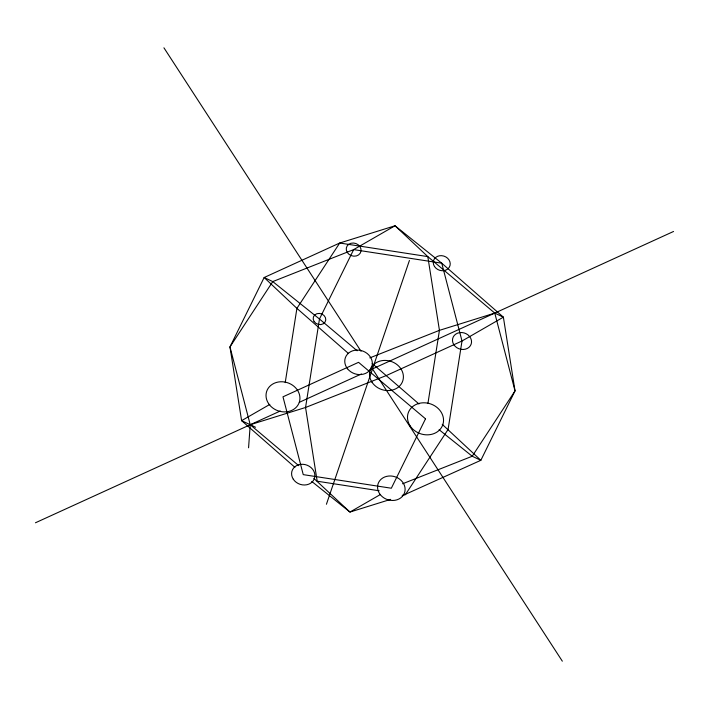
<?xml version="1.0" encoding="UTF-8"?>
<svg xmlns="http://www.w3.org/2000/svg" width="709" height="709" viewBox="0 0 709 709"><rect width="100%" height="100%" fill="white"/><g stroke="black" fill="none" stroke-linecap="round" stroke-linejoin="round"><path stroke-width="1.06" d="M248.567 447.787L250.224 424.735L229.964 346.923L264.147 277.52L339.708 243.019L395.028 225.772L441.742 263.19L503.381 317.162L515.026 390.898L480.844 460.309L402.154 495.786M285.213 382.63L296.911 308.362L339.708 243.019L427.802 256.605L494.767 313.094L503.381 317.162L462.011 341.002L386.44 375.495L305.552 407.48L250.224 424.735L298.781 465.689M427.917 403.527L439.438 330.35L427.802 256.605L395.028 225.772L353.658 249.603L272.761 281.588L229.964 346.923L241.609 420.659L294.917 467.337M326.424 504.259L409.43 260.433M269.819 404.414L241.609 420.659L255.559 427.252M380.051 494.722L349.962 512.058L311.738 481.438M35.45 522.781L280.294 411.007M299.331 402.313L361.475 373.944M368.485 370.745L673.55 231.471M369.814 357.877L439.438 330.35L494.767 313.094L515.026 390.898L472.229 456.241L402.597 483.768M390.668 499.366L349.962 512.058L313.848 478.398M379.182 490.779L317.189 481.216L305.552 407.48L319.475 319.015L353.658 249.603L441.742 263.19L462.011 341.002L448.079 429.468L405.282 494.811L403.111 494.474M439.101 429.707L472.229 456.241L480.844 460.309L442.248 424.363M357.15 350.787L319.475 319.015L272.761 281.588L264.147 277.52L296.911 308.362L348.553 353.578M372.216 363.495L418.93 403.944M163.93 47.813L361.032 351.274M371.286 367.058L562.334 661.187M425.515 418.815L391.333 488.226L303.248 474.631L282.98 396.827L358.55 362.326L425.515 418.815M314.078 321.478A6.399 5.512 18.8 0 0 325.014 322.152A6.399 5.512 18.8 0 0 319.342 313.413A6.399 5.512 18.8 0 0 314.078 321.478M347.313 252.501A7.524 6.487 18.8 0 0 360.163 253.29A7.524 6.487 18.8 0 0 353.499 243.019A7.524 6.487 18.8 0 0 347.313 252.501M434.493 266.504A8.605 7.409 18.8 0 0 449.187 267.408A8.605 7.409 18.8 0 0 441.556 255.665A8.605 7.409 18.8 0 0 434.493 266.504M453.849 344.725A9.678 8.34 18.8 0 0 470.377 345.744A9.678 8.34 18.8 0 0 461.798 332.539A9.678 8.34 18.8 0 0 453.849 344.725M371.933 382.124A17.202 14.827 18.8 0 0 401.321 383.923A17.202 14.827 18.8 0 0 386.068 360.447A17.202 14.827 18.8 0 0 371.933 382.124M268.472 403.448A17.202 14.827 18.8 0 0 297.86 405.256A17.202 14.827 18.8 0 0 282.607 381.779A17.202 14.827 18.8 0 0 268.472 403.448M347.57 368.831A13.976 12.044 18.8 0 0 371.268 368.077A13.976 12.044 18.8 0 0 356.804 350.078A13.976 12.044 18.8 0 0 347.57 368.831M410.094 425.852A18.274 15.749 18.8 0 0 441.326 427.766A18.274 15.749 18.8 0 0 425.116 402.827A18.274 15.749 18.8 0 0 410.094 425.852M379.545 493.606A13.976 12.044 18.8 0 0 403.421 495.068A13.976 12.044 18.8 0 0 391.031 475.996A13.976 12.044 18.8 0 0 379.545 493.606M293.269 479.187A11.831 10.192 18.8 0 0 313.475 480.427A11.831 10.192 18.8 0 0 302.991 464.289A11.831 10.192 18.8 0 0 293.269 479.187"/></g></svg>
